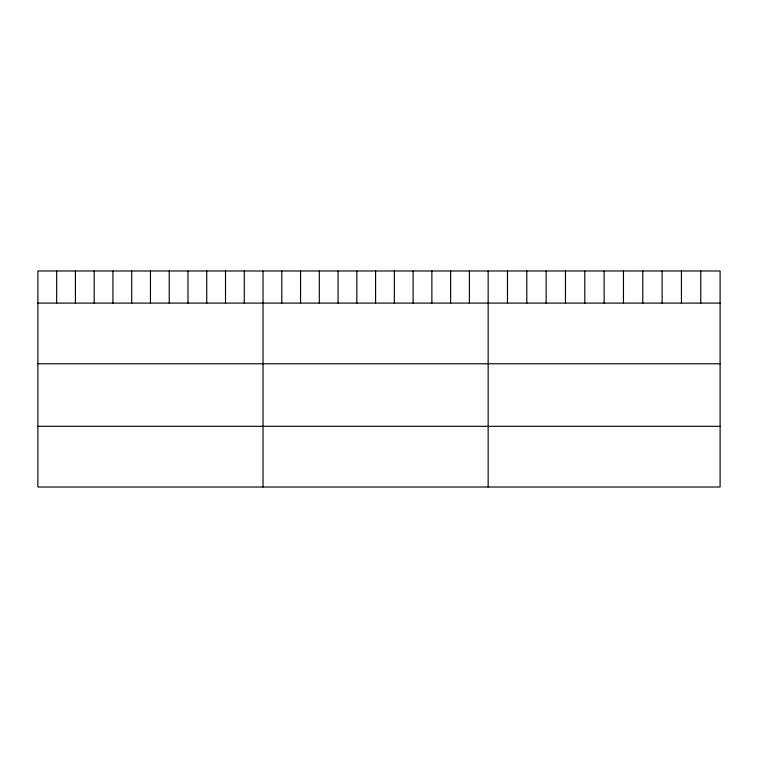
<?xml version="1.0" encoding="UTF-8"?>
<svg xmlns="http://www.w3.org/2000/svg" width="758" height="758" viewBox="0 0 758 758"><rect width="100%" height="100%" fill="white"/><g stroke="black" fill="none" stroke-linecap="round" stroke-linejoin="round"><path stroke-width="1.14" d="M720.1 303.096L720.1 487.015L37.9 487.015L37.9 270.985L720.1 270.985L720.1 303.096L37.9 303.096M37.9 363.783L720.1 363.783M37.9 426.318L720.1 426.318M700.771 270.985L700.771 303.096M681.442 270.985L681.442 303.096M662.113 270.985L662.113 303.096M642.784 270.985L642.784 303.096M623.455 270.985L623.455 303.096M604.126 270.985L604.126 303.096M584.797 270.985L584.797 303.096M565.468 270.985L565.468 303.096M546.139 270.985L546.139 303.096M526.81 270.985L526.81 303.096M507.481 270.985L507.481 303.096M488.152 270.985L488.152 487.015M469.392 270.985L469.392 303.096M450.631 270.985L450.631 303.096M431.87 270.985L431.87 303.096M413.11 270.985L413.11 303.096M394.349 270.985L394.349 303.096M375.589 270.985L375.589 303.096M356.829 270.985L356.829 303.096M338.068 270.985L338.068 303.096M319.308 270.985L319.308 303.096M300.547 270.985L300.547 303.096M281.786 270.985L281.786 303.096M263.026 270.985L263.026 487.015M244.266 270.985L244.266 303.096M225.505 270.985L225.505 303.096M206.744 270.985L206.744 303.096M187.984 270.985L187.984 303.096M169.224 270.985L169.224 303.096M150.463 270.985L150.463 303.096M131.703 270.985L131.703 303.096M112.942 270.985L112.942 303.096M94.181 270.985L94.181 303.096M75.421 270.985L75.421 303.096M56.66 270.985L56.66 303.096"/></g></svg>
